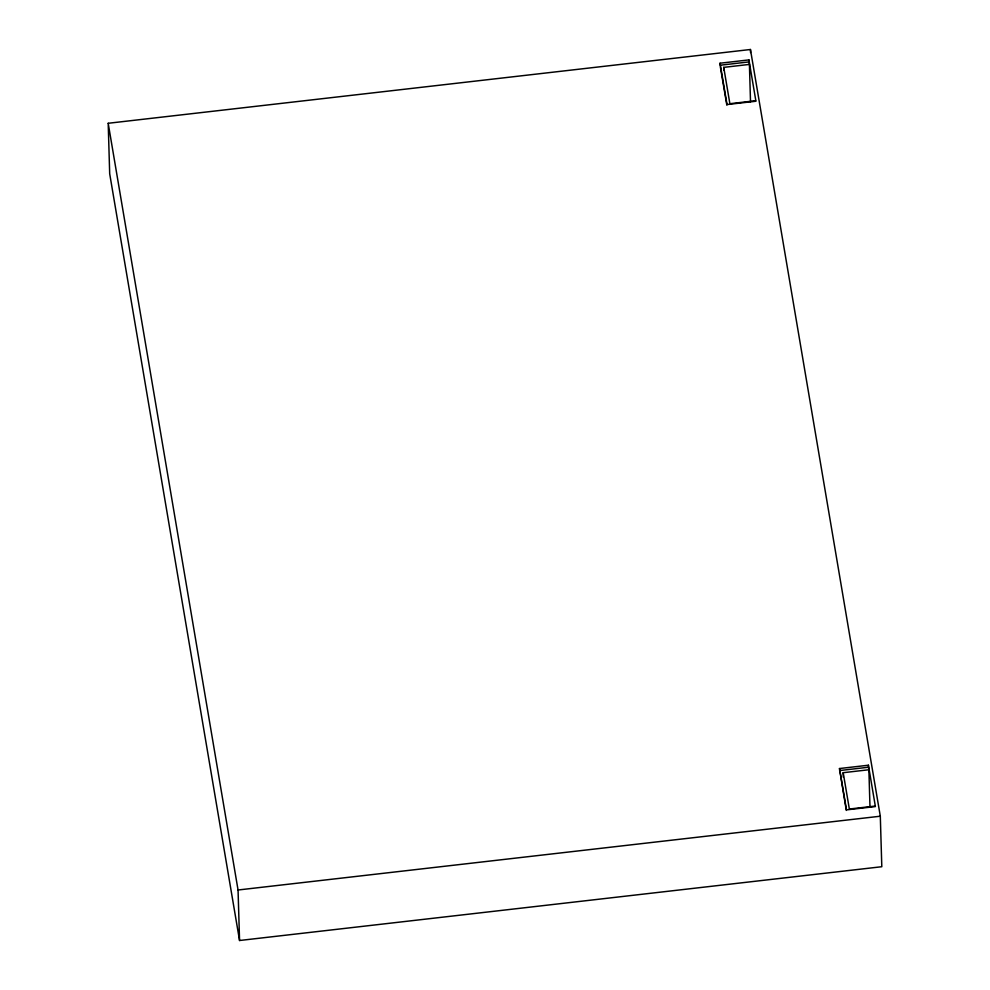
<?xml version="1.0" encoding="UTF-8"?>
<svg xmlns="http://www.w3.org/2000/svg" width="990" height="990" viewBox="0 0 990 990"><rect width="100%" height="100%" fill="white"/><g stroke="black" fill="none" stroke-linecap="round" stroke-linejoin="round"><path stroke-width="1.49" d="M108.195 123.28L750.445 49.5L880.308 816.218L881.805 866.72L239.555 940.5L109.692 173.782L108.195 123.28L238.058 889.998L239.555 940.5M720.027 63.212L748.923 59.895L755.927 101.24L727.031 104.556L720.027 63.212L720.089 65.229L748.985 61.912L748.923 59.895M723.814 70.364L723.727 67.37L749.418 64.412L748.985 61.912M755.568 100.745L729.877 103.703L723.727 67.37M839.495 768.537L868.403 765.221L875.395 806.565L846.5 809.882L839.495 768.537L846.314 810.426M839.557 770.567L868.453 767.238L868.403 765.221M843.332 777.187L843.195 772.695L868.886 769.75L868.453 767.238M875.036 806.083L849.346 809.028L843.195 772.695M238.058 889.998L880.308 816.218M720.336 66.714L726.833 105.101M868.886 769.75L869.987 807.159M750.445 49.5L750.531 52.557M749.418 64.412L750.519 101.834"/></g></svg>
